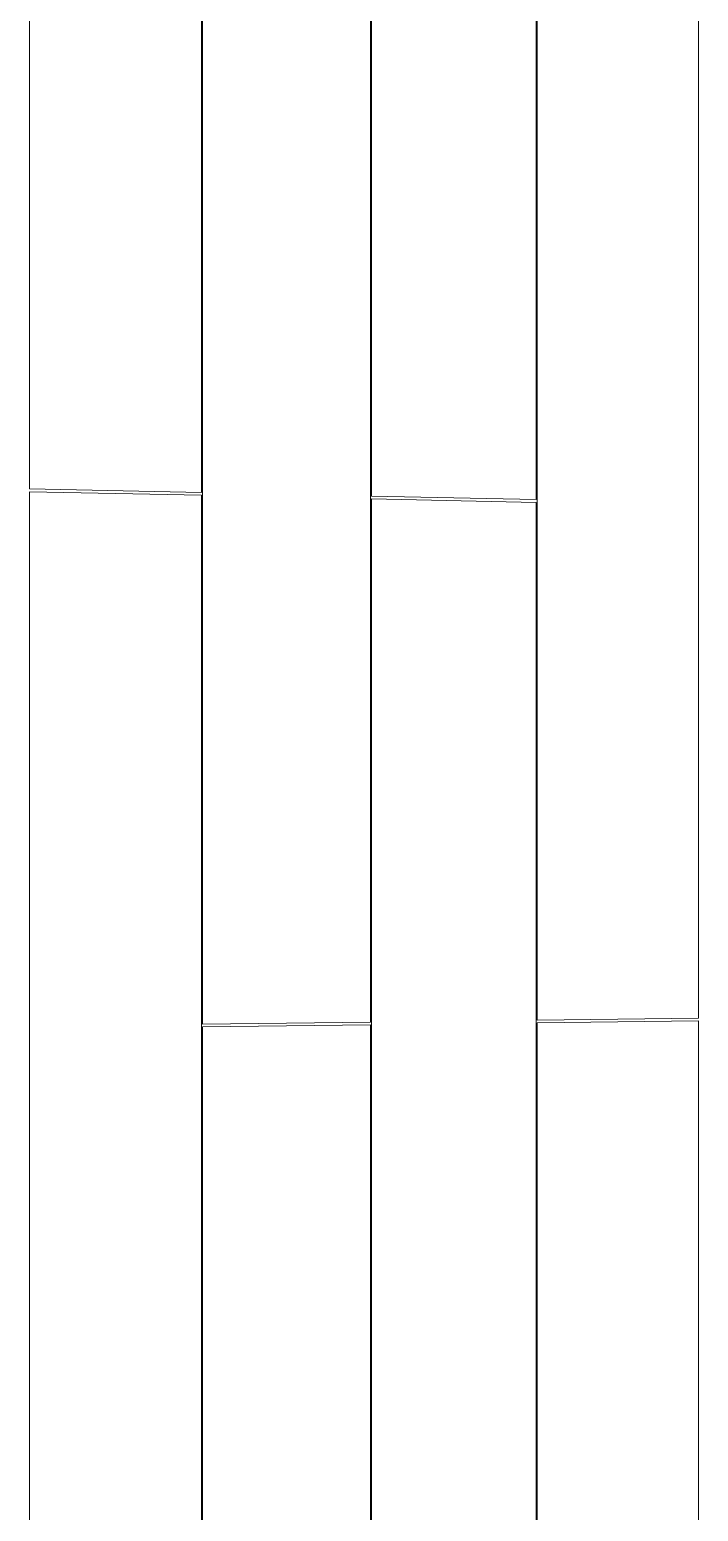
# Model space of a CAD drawing. Header units: inches. Extents: x 31213 to 31218, y -65 to 66.
# Drawn here: x 31214.14914 to 31214.16874, y 65.98006 to 66.0235 of the extents above; entities that cross this region are included whole.
import ezdxf

# ---------------------------------------------------------------- set-up
doc = ezdxf.new("R2010")
doc.units = ezdxf.units.IN
doc.header["$MEASUREMENT"] = 0
doc.layers.add('A-WALL-PATT', color=111, linetype='Continuous', lineweight=13)
doc.layers.add('L-SITE-WALL', color=31, linetype='Continuous', lineweight=13)

# ---------------------------------------------------------------- blocks, each defined once
blk = doc.blocks.new('FP_11-Looking North East')
at = {"layer": 'A-WALL-PATT', "lineweight": 9}
for p, q in [((31214.149144, 66.010038), (31214.149144, 66.025364)), ((31214.15418, 66.009931), (31214.15418, 66.025095)), ((31214.154206, 65.994348), (31214.154206, 66.025094)), ((31214.159136, 65.994408), (31214.159136, 66.024831)), ((31214.159161, 66.009826), (31214.159161, 66.02483)), ((31214.163988, 66.009724), (31214.163988, 66.024572)), ((31214.164013, 65.994466), (31214.164013, 66.024571)), ((31214.16874, 65.994523), (31214.16874, 66.024319)), ((31214.15418, 66.009931), (31214.149144, 66.010038)), ((31214.149144, 65.978537), (31214.149144, 66.009956)), ((31214.15418, 66.009851), (31214.149144, 66.009956)), ((31214.15418, 65.978765), (31214.15418, 66.009851)), ((31214.163988, 66.009724), (31214.159161, 66.009826)), ((31214.159161, 65.978989), (31214.159161, 66.009746)), ((31214.163988, 66.009645), (31214.159161, 66.009746)), ((31214.163988, 65.979207), (31214.163988, 66.009645)), ((31214.159136, 65.994408), (31214.154206, 65.994348)), ((31214.154206, 65.994268), (31214.159136, 65.994328)), ((31214.159136, 65.978908), (31214.159136, 65.994328)), ((31214.16874, 65.994523), (31214.164013, 65.994466)), ((31214.164013, 65.994387), (31214.16874, 65.994445)), ((31214.164013, 65.979129), (31214.164013, 65.994387)), ((31214.16874, 65.979343), (31214.16874, 65.994445)), ((31214.154206, 65.978685), (31214.154206, 65.994268))]:
    blk.add_line(p, q, dxfattribs=at)

msp = doc.modelspace()

# ---------------------------------------------------------------- block references
at = {"layer": 'L-SITE-WALL', "lineweight": 9}
msp.add_blockref('FP_11-Looking North East', (0, 0), dxfattribs=at)

doc.saveas('drawing.dxf')
